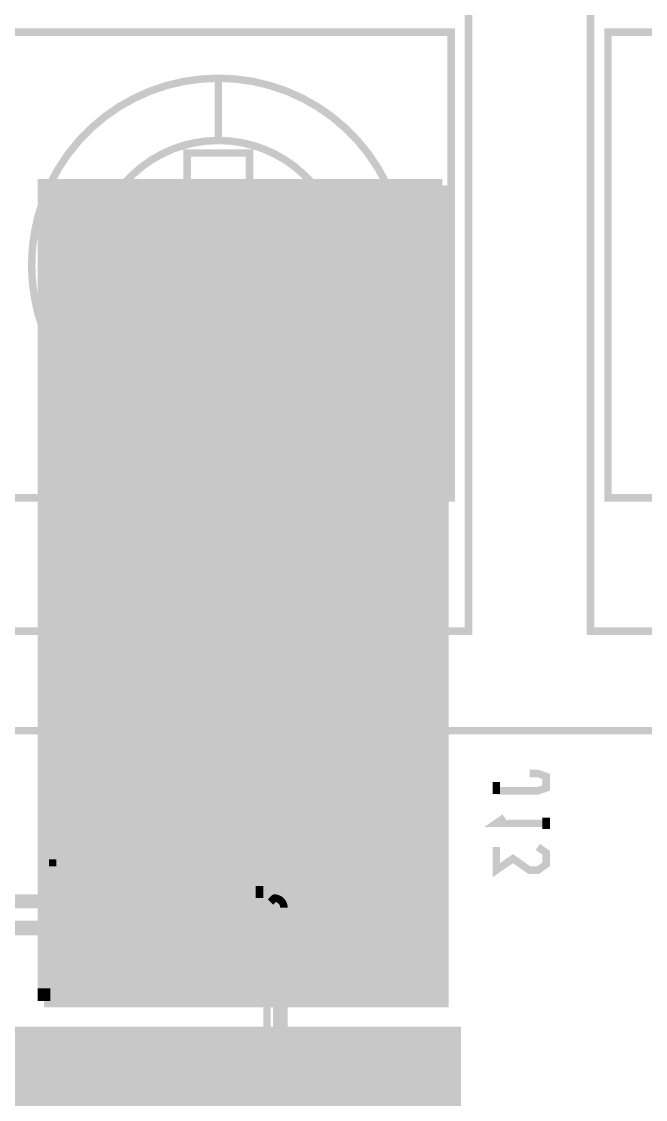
# Model space of a CAD drawing. Extents: x -20 to 155, y -92 to 168.
# Drawn here: x 65.2 to 77.93, y 127.91 to 149.9 of the extents above; entities that cross this region are included whole.
import ezdxf

# ---------------------------------------------------------------- set-up
doc = ezdxf.new("R2010")
doc.units = 0
doc.header["$MEASUREMENT"] = 0
doc.layers.get('0').update_dxf_attribs({"linetype": 'CONTINUOUS'})
for name, color, linetype in [('25-334-1_BOT', 7, 'CONTINUOUS'), ('25-334-1_DRD', 7, 'CONTINUOUS'), ('25-334-1_DRL', 2, 'CONTINUOUS'), ('25-334-1_IN1', 4, 'CONTINUOUS'), ('25-334-1_IN2', 3, 'CONTINUOUS'), ('25-334-1_SMB', 5, 'CONTINUOUS'), ('25-334-1_SMT', 10, 'CONTINUOUS'), ('25-334-1_SPT', 9, 'CONTINUOUS'), ('25-334-1_SSB', 12, 'CONTINUOUS'), ('25-334-1_SST', 11, 'CONTINUOUS'), ('25-334-1_TOP', 13, 'CONTINUOUS'), ('THRUHOLE_TAP', 7, 'CONTINUOUS')]:
    doc.layers.add(name, color=color, linetype=linetype)

# ---------------------------------------------------------------- blocks, each defined once
blk = doc.blocks.new('SQUARE_14')
blk.add_solid([(3.50012, 3.50012), (3.50012, -3.50012), (-3.50012, 3.50012), (-3.50012, -3.50012)])
blk = doc.blocks.new('ROUND_33')
at = {"const_width": 0.7493}
blk.add_lwpolyline([(-0.37465, 0, 1), (0.37465, 0, 1)], format="xyb", close=True, dxfattribs=at)
blk = doc.blocks.new('ROUND_32')
at = {"const_width": 0.35052}
blk.add_lwpolyline([(-0.17526, 0, 1), (0.17526, 0, 1)], format="xyb", close=True, dxfattribs=at)
blk = doc.blocks.new('ROUND_77')
at = {"const_width": 2.00025}
blk.add_lwpolyline([(-1.000124, 0, 1), (1.000124, 0, 1)], format="xyb", close=True, dxfattribs=at)
blk = doc.blocks.new('RECTANGLE_30')
blk.add_solid([(2.20472, 0.99949), (2.20472, -0.99949), (-2.20472, 0.99949), (-2.20472, -0.99949)])
blk = doc.blocks.new('ROUND_45')
at = {"const_width": 0.0762}
blk.add_lwpolyline([(-0.0381, 0, 1), (0.0381, 0, 1)], format="xyb", close=True, dxfattribs=at)

msp = doc.modelspace()

# ---------------------------------------------------------------- linework, layer by layer
at = {"layer": '25-334-1_BOT', "const_width": 0.254}
for points in [[(73.787, 146.558), (65.659, 146.558), (65.659, 130.302)], [(65.8876, 146.558), (65.8876, 129.921)], [(66.1162, 146.558), (66.1162, 129.921)], [(66.3448, 146.558), (66.3448, 129.921)], [(66.5734, 146.558), (66.5734, 129.921)], [(66.802, 146.558), (66.802, 129.921)], [(67.0306, 146.558), (67.0306, 129.921)], [(67.2592, 146.558), (67.2592, 129.921)], [(67.4878, 146.558), (67.4878, 129.921)], [(67.7164, 146.558), (67.7164, 129.921)], [(67.945, 146.558), (67.945, 129.921)], [(68.1736, 146.558), (68.1736, 129.921)], [(68.4022, 146.558), (68.4022, 129.921)], [(68.6308, 146.558), (68.6308, 129.921)], [(68.8594, 146.558), (68.8594, 129.921)], [(69.088, 146.558), (69.088, 129.921)], [(69.3166, 146.558), (69.3166, 129.921)], [(69.5452, 146.558), (69.5452, 129.921)], [(69.7738, 146.558), (69.7738, 129.921)], [(70.0024, 146.558), (70.0024, 129.921)], [(70.231, 146.558), (70.231, 129.921)], [(70.4596, 146.558), (70.4596, 129.921)], [(70.6882, 146.558), (70.6882, 129.921)], [(70.9168, 146.558), (70.9168, 129.921)], [(71.1454, 146.558), (71.1454, 129.921)], [(71.374, 146.558), (71.374, 129.921)], [(71.6026, 146.558), (71.6026, 129.921)], [(71.8312, 146.558), (71.8312, 129.921)], [(72.0598, 146.558), (72.0598, 129.921)], [(72.2884, 146.558), (72.2884, 129.921)], [(72.517, 146.558), (72.517, 129.921)], [(72.7456, 146.558), (72.7456, 129.921)], [(72.9742, 146.558), (72.9742, 129.921)], [(73.2028, 146.558), (73.2028, 129.921)], [(73.4314, 146.558), (73.4314, 129.921)], [(73.66, 146.558), (73.66, 129.921)], [(73.787, 146.558), (73.787, 129.921)], [(73.787, 146.3802), (65.659, 146.3802)], [(73.787, 146.1516), (65.659, 146.1516)], [(73.787, 145.923), (65.659, 145.923)], [(73.787, 145.6944), (65.659, 145.6944)], [(73.787, 145.4658), (65.659, 145.4658)], [(73.787, 145.2372), (65.659, 145.2372)], [(73.787, 145.0086), (65.659, 145.0086)], [(73.787, 144.78), (65.659, 144.78)], [(73.787, 144.5514), (65.659, 144.5514)], [(73.787, 144.3228), (65.659, 144.3228)], [(73.787, 144.0942), (65.659, 144.0942)], [(73.787, 143.8656), (65.659, 143.8656)], [(73.787, 143.637), (65.659, 143.637)], [(73.787, 143.4084), (65.659, 143.4084)], [(73.787, 143.1798), (65.659, 143.1798)], [(73.787, 142.9512), (65.659, 142.9512)], [(73.787, 142.7226), (65.659, 142.7226)], [(73.787, 142.494), (65.659, 142.494)], [(73.787, 142.2654), (65.659, 142.2654)], [(73.787, 142.0368), (65.659, 142.0368)], [(73.787, 141.8082), (65.659, 141.8082)], [(73.787, 141.5796), (65.659, 141.5796)], [(73.787, 141.351), (65.659, 141.351)], [(73.787, 141.1224), (65.659, 141.1224)], [(73.787, 140.8938), (65.659, 140.8938)], [(73.787, 140.6652), (65.659, 140.6652)], [(73.787, 140.4366), (65.659, 140.4366)], [(73.787, 140.208), (65.659, 140.208)], [(73.787, 139.9794), (65.659, 139.9794)], [(73.787, 139.7508), (65.659, 139.7508)], [(73.787, 139.5222), (65.659, 139.5222)], [(73.787, 139.2936), (65.659, 139.2936)], [(73.787, 139.065), (65.659, 139.065)], [(73.787, 138.8364), (65.659, 138.8364)], [(73.787, 138.6078), (65.659, 138.6078)], [(73.787, 138.3792), (65.659, 138.3792)], [(73.787, 138.1506), (65.659, 138.1506)], [(73.787, 137.922), (65.659, 137.922)], [(73.787, 137.6934), (65.659, 137.6934)], [(73.787, 137.4648), (65.659, 137.4648)], [(73.787, 137.2362), (65.659, 137.2362)], [(73.787, 137.0076), (65.659, 137.0076)], [(73.787, 136.779), (65.659, 136.779)], [(73.787, 136.5504), (65.659, 136.5504)], [(73.787, 136.3218), (65.659, 136.3218)], [(73.787, 136.0932), (65.659, 136.0932)], [(73.787, 135.8646), (65.659, 135.8646)], [(73.787, 135.636), (65.659, 135.636)], [(73.787, 135.4074), (65.659, 135.4074)], [(73.787, 135.1788), (65.659, 135.1788)], [(73.787, 134.9502), (65.659, 134.9502)], [(73.787, 134.7216), (65.659, 134.7216)], [(73.787, 134.493), (65.659, 134.493)], [(73.787, 134.2644), (65.659, 134.2644)], [(73.787, 134.0358), (65.659, 134.0358)], [(73.787, 133.8072), (65.659, 133.8072)], [(73.787, 133.5786), (65.659, 133.5786)], [(73.787, 133.35), (65.659, 133.35)], [(73.787, 133.1214), (65.659, 133.1214)], [(73.787, 132.8928), (65.659, 132.8928)], [(73.787, 132.6642), (65.659, 132.6642)], [(73.787, 132.4356), (65.659, 132.4356)], [(73.787, 132.207), (65.659, 132.207)], [(73.787, 131.9784), (65.659, 131.9784)], [(73.787, 131.7498), (65.659, 131.7498)], [(73.787, 131.5212), (65.659, 131.5212)], [(73.787, 131.2926), (65.659, 131.2926)], [(73.787, 131.064), (65.659, 131.064)], [(73.787, 130.8354), (65.659, 130.8354)], [(73.787, 130.6068), (65.659, 130.6068)], [(73.787, 130.3782), (65.659, 130.3782)], [(65.659, 130.302), (65.659, 129.921)], [(73.787, 130.1496), (65.659, 130.1496)], [(73.787, 129.921), (65.659, 129.921)]]:
    msp.add_lwpolyline(points, dxfattribs=at)
at = {"layer": '25-334-1_DRD', "const_width": 0.254}
for points in [[(67.056, 146.05), (66.675, 145.669)], [(67.564, 146.05), (67.056, 146.05)], [(67.945, 145.669), (67.564, 146.05)], [(69.596, 146.05), (69.215, 145.669)], [(70.104, 146.05), (69.596, 146.05)], [(70.485, 145.669), (70.104, 146.05)], [(72.136, 146.05), (71.755, 145.669)], [(72.644, 146.05), (72.136, 146.05)], [(73.025, 145.669), (72.644, 146.05)], [(66.675, 145.669), (66.675, 145.161)], [(67.945, 145.161), (67.945, 145.669)], [(69.215, 145.669), (69.215, 145.161)], [(70.485, 145.161), (70.485, 145.669)], [(71.755, 145.669), (71.755, 145.161)], [(73.025, 145.161), (73.025, 145.669)], [(66.675, 145.161), (67.056, 144.78)], [(67.564, 144.78), (67.945, 145.161)], [(69.215, 145.161), (69.596, 144.78)], [(70.104, 144.78), (70.485, 145.161)], [(71.755, 145.161), (72.136, 144.78)], [(72.644, 144.78), (73.025, 145.161)], [(67.056, 144.78), (67.564, 144.78)], [(69.596, 144.78), (70.104, 144.78)], [(72.136, 144.78), (72.644, 144.78)], [(67.056, 144.145), (66.675, 143.764)], [(67.564, 144.145), (67.056, 144.145)], [(67.945, 143.764), (67.564, 144.145)], [(69.596, 144.145), (69.215, 143.764)], [(70.104, 144.145), (69.596, 144.145)], [(70.485, 143.764), (70.104, 144.145)], [(72.136, 144.145), (71.755, 143.764)], [(72.644, 144.145), (72.136, 144.145)], [(73.025, 143.764), (72.644, 144.145)], [(66.675, 143.764), (66.675, 143.256)], [(67.945, 143.256), (67.945, 143.764)], [(69.215, 143.764), (69.215, 143.256)], [(70.485, 143.256), (70.485, 143.764)], [(71.755, 143.764), (71.755, 143.256)], [(73.025, 143.256), (73.025, 143.764)], [(66.675, 143.256), (67.056, 142.875)], [(67.564, 142.875), (67.945, 143.256)], [(69.215, 143.256), (69.596, 142.875)], [(70.104, 142.875), (70.485, 143.256)], [(71.755, 143.256), (72.136, 142.875)], [(72.644, 142.875), (73.025, 143.256)], [(67.056, 142.875), (67.564, 142.875)], [(69.596, 142.875), (70.104, 142.875)], [(72.136, 142.875), (72.644, 142.875)], [(69.215, 139.7), (69.215, 137.16)], [(70.485, 138.43), (67.945, 138.43)], [(72.136, 133.985), (71.755, 133.604)], [(72.644, 133.985), (72.136, 133.985)], [(73.025, 133.604), (72.644, 133.985)], [(71.755, 133.604), (71.755, 133.096)], [(73.025, 133.096), (73.025, 133.604)], [(71.755, 133.096), (72.136, 132.715)], [(72.644, 132.715), (73.025, 133.096)], [(72.136, 132.715), (72.644, 132.715)], [(67.056, 131.445), (66.675, 131.064)], [(67.564, 131.445), (67.056, 131.445)], [(67.945, 131.064), (67.564, 131.445)], [(69.596, 131.445), (69.215, 131.064)], [(70.104, 131.445), (69.596, 131.445)], [(70.485, 131.064), (70.104, 131.445)], [(72.136, 131.445), (71.755, 131.064)], [(72.644, 131.445), (72.136, 131.445)], [(73.025, 131.064), (72.644, 131.445)], [(66.675, 131.064), (66.675, 130.556)], [(67.945, 130.556), (67.945, 131.064)], [(69.215, 131.064), (69.215, 130.556)], [(70.485, 130.556), (70.485, 131.064)], [(71.755, 131.064), (71.755, 130.556)], [(73.025, 130.556), (73.025, 131.064)], [(66.675, 130.556), (67.056, 130.175)], [(67.564, 130.175), (67.945, 130.556)], [(69.215, 130.556), (69.596, 130.175)], [(70.104, 130.175), (70.485, 130.556)], [(71.755, 130.556), (72.136, 130.175)], [(72.644, 130.175), (73.025, 130.556)], [(67.056, 130.175), (67.564, 130.175)], [(69.596, 130.175), (70.104, 130.175)], [(72.136, 130.175), (72.644, 130.175)]]:
    msp.add_lwpolyline(points, dxfattribs=at)
at = {"layer": '25-334-1_DRL', "const_width": 1.99898}
msp.add_lwpolyline([(51.562, 132.969), (56.134, 128.397), (74.168, 128.397)], dxfattribs=at)
at = {"layer": '25-334-1_IN1', "const_width": 0.254}
for points in [[(65.659, 146.558), (65.659, 130.302)], [(73.787, 146.558), (65.659, 146.558)], [(73.787, 146.558), (73.787, 129.921), (65.659, 129.921)], [(65.8876, 146.558), (65.8876, 129.921)], [(66.1162, 146.558), (66.1162, 129.921)], [(66.3448, 146.558), (66.3448, 129.921)], [(66.5734, 146.558), (66.5734, 129.921)], [(66.802, 146.558), (66.802, 129.921)], [(67.0306, 146.558), (67.0306, 129.921)], [(67.2592, 146.558), (67.2592, 129.921)], [(67.4878, 146.558), (67.4878, 129.921)], [(67.7164, 146.558), (67.7164, 129.921)], [(67.945, 146.558), (67.945, 129.921)], [(68.1736, 146.558), (68.1736, 129.921)], [(68.4022, 146.558), (68.4022, 129.921)], [(68.6308, 146.558), (68.6308, 129.921)], [(68.8594, 146.558), (68.8594, 129.921)], [(69.088, 146.558), (69.088, 129.921)], [(69.3166, 146.558), (69.3166, 129.921)], [(69.5452, 146.558), (69.5452, 129.921)], [(69.7738, 146.558), (69.7738, 129.921)], [(70.0024, 146.558), (70.0024, 129.921)], [(70.231, 146.558), (70.231, 129.921)], [(70.4596, 146.558), (70.4596, 129.921)], [(70.6882, 146.558), (70.6882, 129.921)], [(70.9168, 146.558), (70.9168, 129.921)], [(71.1454, 146.558), (71.1454, 129.921)], [(71.374, 146.558), (71.374, 129.921)], [(71.6026, 146.558), (71.6026, 129.921)], [(71.8312, 146.558), (71.8312, 129.921)], [(72.0598, 146.558), (72.0598, 129.921)], [(72.2884, 146.558), (72.2884, 129.921)], [(72.517, 146.558), (72.517, 129.921)], [(72.7456, 146.558), (72.7456, 129.921)], [(72.9742, 146.558), (72.9742, 129.921)], [(73.2028, 146.558), (73.2028, 129.921)], [(73.4314, 146.558), (73.4314, 129.921)], [(73.66, 146.558), (73.66, 129.921)], [(73.787, 146.3802), (65.659, 146.3802)], [(73.787, 146.1516), (65.659, 146.1516)], [(73.787, 145.923), (65.659, 145.923)], [(73.787, 145.6944), (65.659, 145.6944)], [(73.787, 145.4658), (65.659, 145.4658)], [(73.787, 145.2372), (65.659, 145.2372)], [(73.787, 145.0086), (65.659, 145.0086)], [(73.787, 144.78), (65.659, 144.78)], [(73.787, 144.5514), (65.659, 144.5514)], [(73.787, 144.3228), (65.659, 144.3228)], [(73.787, 144.0942), (65.659, 144.0942)], [(73.787, 143.8656), (65.659, 143.8656)], [(73.787, 143.637), (65.659, 143.637)], [(73.787, 143.4084), (65.659, 143.4084)], [(73.787, 143.1798), (65.659, 143.1798)], [(73.787, 142.9512), (65.659, 142.9512)], [(73.787, 142.7226), (65.659, 142.7226)], [(73.787, 142.494), (65.659, 142.494)], [(73.787, 142.2654), (65.659, 142.2654)], [(73.787, 142.0368), (65.659, 142.0368)], [(73.787, 141.8082), (65.659, 141.8082)], [(73.787, 141.5796), (65.659, 141.5796)], [(73.787, 141.351), (65.659, 141.351)], [(73.787, 141.1224), (65.659, 141.1224)], [(73.787, 140.8938), (65.659, 140.8938)], [(73.787, 140.6652), (65.659, 140.6652)], [(73.787, 140.4366), (65.659, 140.4366)], [(73.787, 140.208), (65.659, 140.208)], [(73.787, 139.9794), (65.659, 139.9794)], [(73.787, 139.7508), (65.659, 139.7508)], [(73.787, 139.5222), (65.659, 139.5222)], [(73.787, 139.2936), (65.659, 139.2936)], [(73.787, 139.065), (65.659, 139.065)], [(73.787, 138.8364), (65.659, 138.8364)], [(73.787, 138.6078), (65.659, 138.6078)], [(73.787, 138.3792), (65.659, 138.3792)], [(73.787, 138.1506), (65.659, 138.1506)], [(73.787, 137.922), (65.659, 137.922)], [(73.787, 137.6934), (65.659, 137.6934)], [(73.787, 137.4648), (65.659, 137.4648)], [(73.787, 137.2362), (65.659, 137.2362)], [(73.787, 137.0076), (65.659, 137.0076)], [(73.787, 136.779), (65.659, 136.779)], [(73.787, 136.5504), (65.659, 136.5504)], [(73.787, 136.3218), (65.659, 136.3218)], [(73.787, 136.0932), (65.659, 136.0932)], [(73.787, 135.8646), (65.659, 135.8646)], [(73.787, 135.636), (65.659, 135.636)], [(73.787, 135.4074), (65.659, 135.4074)], [(73.787, 135.1788), (65.659, 135.1788)], [(73.787, 134.9502), (65.659, 134.9502)], [(73.787, 134.7216), (65.659, 134.7216)], [(73.787, 134.493), (65.659, 134.493)], [(73.787, 134.2644), (65.659, 134.2644)], [(73.787, 134.0358), (65.659, 134.0358)], [(73.787, 133.8072), (65.659, 133.8072)], [(73.787, 133.5786), (65.659, 133.5786)], [(73.787, 133.35), (65.659, 133.35)], [(73.787, 133.1214), (65.659, 133.1214)], [(73.787, 132.8928), (65.659, 132.8928)], [(73.787, 132.6642), (65.659, 132.6642)], [(73.787, 132.4356), (65.659, 132.4356)], [(73.787, 132.207), (65.659, 132.207)], [(73.787, 131.9784), (65.659, 131.9784)], [(73.787, 131.7498), (65.659, 131.7498)], [(73.787, 131.5212), (65.659, 131.5212)], [(73.787, 131.2926), (65.659, 131.2926)], [(73.787, 131.064), (65.659, 131.064)], [(73.787, 130.8354), (65.659, 130.8354)], [(73.787, 130.6068), (65.659, 130.6068)], [(73.787, 130.3782), (65.659, 130.3782)], [(65.659, 130.302), (65.659, 129.921)], [(73.787, 130.1496), (65.659, 130.1496)]]:
    msp.add_lwpolyline(points, dxfattribs=at)
at = {"layer": '25-334-1_IN2', "const_width": 0.254}
for points in [[(65.659, 146.558), (65.659, 129.921)], [(73.787, 146.558), (65.659, 146.558)], [(65.8876, 146.558), (65.8876, 129.921)], [(66.1162, 146.558), (66.1162, 129.921)], [(66.3448, 146.558), (66.3448, 129.921)], [(66.5734, 146.558), (66.5734, 129.921)], [(66.802, 146.558), (66.802, 129.921)], [(67.0306, 146.558), (67.0306, 129.921)], [(67.2592, 146.558), (67.2592, 129.921)], [(67.4878, 146.558), (67.4878, 129.921)], [(67.7164, 146.558), (67.7164, 129.921)], [(67.945, 146.558), (67.945, 129.921)], [(68.1736, 146.558), (68.1736, 129.921)], [(68.4022, 146.558), (68.4022, 129.921)], [(68.6308, 146.558), (68.6308, 129.921)], [(68.8594, 146.558), (68.8594, 129.921)], [(69.088, 146.558), (69.088, 129.921)], [(69.3166, 146.558), (69.3166, 129.921)], [(69.5452, 146.558), (69.5452, 129.921)], [(69.7738, 146.558), (69.7738, 129.921)], [(70.0024, 146.558), (70.0024, 129.921)], [(70.231, 146.558), (70.231, 129.921)], [(70.4596, 146.558), (70.4596, 129.921)], [(70.6882, 146.558), (70.6882, 129.921)], [(70.9168, 146.558), (70.9168, 129.921)], [(71.1454, 146.558), (71.1454, 129.921)], [(71.374, 146.558), (71.374, 129.921)], [(71.6026, 146.558), (71.6026, 129.921)], [(71.8312, 146.558), (71.8312, 129.921)], [(72.0598, 146.558), (72.0598, 129.921)], [(72.2884, 146.558), (72.2884, 129.921)], [(72.517, 146.558), (72.517, 129.921)], [(72.7456, 146.558), (72.7456, 129.921)], [(72.9742, 146.558), (72.9742, 129.921)], [(73.2028, 146.558), (73.2028, 129.921)], [(73.4314, 146.558), (73.4314, 129.921)], [(73.66, 146.558), (73.66, 129.921)], [(73.787, 146.558), (73.787, 129.921)], [(73.787, 146.3802), (65.659, 146.3802)], [(73.787, 146.1516), (65.659, 146.1516)], [(73.787, 145.923), (65.659, 145.923)], [(73.787, 145.6944), (65.659, 145.6944)], [(73.787, 145.4658), (65.659, 145.4658)], [(73.787, 145.2372), (65.659, 145.2372)], [(73.787, 145.0086), (65.659, 145.0086)], [(73.787, 144.78), (65.659, 144.78)], [(73.787, 144.5514), (65.659, 144.5514)], [(73.787, 144.3228), (65.659, 144.3228)], [(73.787, 144.0942), (65.659, 144.0942)], [(73.787, 143.8656), (65.659, 143.8656)], [(73.787, 143.637), (65.659, 143.637)], [(73.787, 143.4084), (65.659, 143.4084)], [(73.787, 143.1798), (65.659, 143.1798)], [(73.787, 142.9512), (65.659, 142.9512)], [(73.787, 142.7226), (65.659, 142.7226)], [(73.787, 142.494), (65.659, 142.494)], [(73.787, 142.2654), (65.659, 142.2654)], [(73.787, 142.0368), (65.659, 142.0368)], [(73.787, 141.8082), (65.659, 141.8082)], [(73.787, 141.5796), (65.659, 141.5796)], [(73.787, 141.351), (65.659, 141.351)], [(73.787, 141.1224), (65.659, 141.1224)], [(73.787, 140.8938), (65.659, 140.8938)], [(73.787, 140.6652), (65.659, 140.6652)], [(73.787, 140.4366), (65.659, 140.4366)], [(73.787, 140.208), (65.659, 140.208)], [(73.787, 139.9794), (65.659, 139.9794)], [(73.787, 139.7508), (65.659, 139.7508)], [(73.787, 139.5222), (65.659, 139.5222)], [(73.787, 139.2936), (65.659, 139.2936)], [(73.787, 139.065), (65.659, 139.065)], [(73.787, 138.8364), (65.659, 138.8364)], [(73.787, 138.6078), (65.659, 138.6078)], [(73.787, 138.3792), (65.659, 138.3792)], [(73.787, 138.1506), (65.659, 138.1506)], [(73.787, 137.922), (65.659, 137.922)], [(73.787, 137.6934), (65.659, 137.6934)], [(73.787, 137.4648), (65.659, 137.4648)], [(73.787, 137.2362), (65.659, 137.2362)], [(73.787, 137.0076), (65.659, 137.0076)], [(73.787, 136.779), (65.659, 136.779)], [(73.787, 136.5504), (65.659, 136.5504)], [(73.787, 136.3218), (65.659, 136.3218)], [(73.787, 136.0932), (65.659, 136.0932)], [(73.787, 135.8646), (65.659, 135.8646)], [(73.787, 135.636), (65.659, 135.636)], [(73.787, 135.4074), (65.659, 135.4074)], [(73.787, 135.1788), (65.659, 135.1788)], [(73.787, 134.9502), (65.659, 134.9502)], [(73.787, 134.7216), (65.659, 134.7216)], [(73.787, 134.493), (65.659, 134.493)], [(73.787, 134.2644), (65.659, 134.2644)], [(73.787, 134.0358), (65.659, 134.0358)], [(73.787, 133.8072), (65.659, 133.8072)], [(73.787, 133.5786), (65.659, 133.5786)], [(73.787, 133.35), (65.659, 133.35)], [(73.787, 133.1214), (65.659, 133.1214)], [(73.787, 132.8928), (65.659, 132.8928)], [(73.787, 132.6642), (65.659, 132.6642)], [(73.787, 132.4356), (65.659, 132.4356)], [(73.787, 132.207), (65.659, 132.207)], [(73.787, 131.9784), (65.659, 131.9784)], [(73.787, 131.7498), (65.659, 131.7498)], [(73.787, 131.5212), (65.659, 131.5212)], [(73.787, 131.2926), (65.659, 131.2926)], [(73.787, 131.064), (65.659, 131.064)], [(73.787, 130.8354), (65.659, 130.8354)], [(73.787, 130.6068), (65.659, 130.6068)], [(73.787, 130.3782), (65.659, 130.3782)], [(73.787, 130.1496), (65.659, 130.1496)], [(73.787, 129.921), (65.659, 129.921)]]:
    msp.add_lwpolyline(points, dxfattribs=at)
at = {"layer": '25-334-1_SSB', "const_width": 0.1524}
for points in [[(89.535, 153.9748), (87.0204, 153.9748), (87.0204, 157.0228), (89.535, 157.0228), (89.535, 153.9748), (89.535, 135.4328), (61.595, 135.4328), (61.595, 153.9748), (64.1096, 153.9748), (64.1096, 157.0228), (61.595, 157.0228), (61.595, 153.9748)], [(64.1096, 153.9748), (64.1096, 137.4648), (74.3204, 137.4648), (74.3204, 153.9748), (76.8096, 153.9748), (76.8096, 157.0228), (74.3204, 157.0228), (74.3204, 153.9748)], [(87.0204, 153.9748), (87.0204, 137.4648), (76.8096, 137.4648), (76.8096, 153.9748)], [(64.4652, 149.6822), (73.9648, 149.6822), (73.9648, 140.1826), (64.4652, 140.1826), (64.4652, 149.6822)], [(77.1652, 149.6822), (77.1652, 140.1826), (86.6648, 140.1826), (86.6648, 149.6822), (77.1652, 149.6822)], [(69.215, 147.4724), (69.215, 148.7424)], [(69.85, 145.9484), (69.85, 147.2184), (68.58, 147.2184), (68.58, 145.9484)], [(65.46088, 145.5674), (66.75628, 145.5674)], [(68.199, 145.5674), (66.75628, 145.5674), (68.199, 145.5674)], [(66.929, 145.5674), (66.929, 144.2974)], [(71.67372, 145.5674), (70.231, 145.5674), (71.67372, 145.5674)], [(71.501, 144.2974), (71.501, 145.5674)], [(71.67372, 145.5674), (72.96912, 145.5674)], [(66.75628, 144.2974), (65.46088, 144.2974)], [(66.75628, 144.2974), (68.199, 144.2974)], [(70.231, 144.2974), (71.67372, 144.2974)], [(72.96912, 144.2974), (71.67372, 144.2974)], [(68.58, 143.9164), (68.58, 142.6464), (69.85, 142.6464), (69.85, 143.9164)], [(69.215, 142.3924), (69.215, 141.1224)], [(75.565, 134.56158), (75.73518, 134.56158), (75.90282, 134.50062), (75.90282, 134.2644), (75.73518, 134.20598), (74.88682, 134.20598)], [(74.88682, 134.14502), (74.88682, 134.38378)], [(75.90282, 133.54558), (74.88682, 133.54558), (75.057, 133.66242)], [(75.90282, 133.4262), (75.90282, 133.66242)], [(75.73518, 133.06298), (75.90282, 132.9436), (75.90282, 132.70738), (75.73518, 132.588), (75.565, 132.588), (75.22718, 132.82422), (74.88682, 132.588), (74.88682, 133.06298)]]:
    msp.add_lwpolyline(points, dxfattribs=at)
for points in [[(69.215, 148.7424, 0.3659768), (65.45834, 145.5674)], [(72.97166, 145.5674, 0.3659767), (69.215, 148.7424)], [(69.215, 147.4724, 0.3419817), (66.75628, 145.5674)], [(71.67372, 145.5674, 0.3419815), (69.215, 147.4724)], [(68.199, 145.5674, 0.4142136), (68.58, 145.9484)], [(69.85, 145.9484, 0.4142136), (70.231, 145.5674)], [(65.46088, 145.5674, 0.0419149), (65.40756, 144.9324)], [(73.02246, 144.9324, 0.0419149), (72.96913, 145.5674)], [(65.40754, 144.9324, 0.041915), (65.46086, 144.2974)], [(72.96912, 144.2974, 0.0419149), (73.02244, 144.9324)], [(65.45834, 144.2974, 0.3659767), (69.215, 141.1224)], [(66.75628, 144.2974, 0.3419815), (69.215, 142.3924)], [(68.58, 143.9164, 0.4142136), (68.199, 144.2974)], [(69.215, 142.3924, 0.3419817), (71.67372, 144.2974)], [(69.215, 141.1224, 0.3659768), (72.97166, 144.2974)], [(70.231, 144.2974, 0.4142136), (69.85, 143.9164)]]:
    msp.add_lwpolyline(points, format="xyb", dxfattribs=at)
at = {"layer": '25-334-1_SST', "const_width": 0.1524}
for points in [[(65.83426, 132.01904), (65.83426, 132.26288), (70.05574, 132.26288), (70.05574, 132.66674), (70.05574, 132.80898), (65.83426, 132.80898), (65.83426, 132.9563), (65.83426, 133.43636), (70.05574, 133.43636), (70.05574, 132.9563), (70.05574, 132.80898)], [(70.05574, 132.9563), (65.83426, 132.9563)], [(65.83426, 132.80898), (65.83426, 132.66674)], [(70.05574, 132.66674), (65.83426, 132.66674), (65.83426, 132.26288)], [(70.05574, 132.26288), (70.05574, 132.01904)], [(60.36056, 131.99872), (60.25388, 131.82346), (60.36056, 131.99618), (60.3631, 131.99872), (60.452, 132.01904), (60.45454, 132.01904), (70.35546, 132.01904), (70.358, 132.01904), (70.53072, 131.91236)], [(70.27926, 131.88442), (70.20814, 131.48056), (60.60186, 131.48056), (60.60186, 131.33832), (60.40374, 131.33832), (60.33262, 131.74472)], [(60.53074, 131.88442), (60.53074, 131.9403), (70.27926, 131.9403), (70.27926, 131.88442), (60.53074, 131.88442), (60.60186, 131.48056)], [(66.24574, 123.5837), (66.24574, 123.1011), (65.83426, 123.1011), (65.83426, 123.5837), (66.24574, 123.5837), (66.24574, 123.73102), (66.24574, 123.87326), (65.83426, 123.87326), (65.83426, 124.27712), (65.83426, 124.52096), (66.24574, 124.52096), (70.35546, 124.52096), (70.358, 124.52096), (70.20814, 124.67082), (70.20814, 124.8664), (70.20814, 131.33832), (70.40372, 131.33832), (70.47484, 131.74472), (70.55358, 131.82346), (70.55358, 131.82092)], [(70.358, 132.01904), (70.27926, 131.9403)], [(70.55358, 131.82346), (70.55358, 131.82092), (70.55358, 124.71908), (70.55358, 124.71654), (70.4469, 124.54128)], [(70.40372, 131.33832), (70.40372, 124.8664), (70.20814, 124.8664), (60.60186, 124.8664), (60.60186, 131.33832), (70.20814, 131.33832), (70.20814, 131.48056)]]:
    msp.add_lwpolyline(points, dxfattribs=at)
for points in [[(70.40372, 131.6736, 0.3924235), (70.20814, 131.86918)], [(70.55358, 131.82092, 0.4104636), (70.358, 132.01904)], [(70.55358, 131.82346, 0.4142136), (70.358, 132.01904)]]:
    msp.add_lwpolyline(points, format="xyb", dxfattribs=at)
at = {"layer": '25-334-1_TOP', "const_width": 0.254}
for points in [[(65.659, 146.558), (65.659, 130.175)], [(73.787, 146.558), (65.659, 146.558)], [(73.787, 146.558), (73.787, 129.921), (65.659, 129.921)], [(65.8876, 146.558), (65.8876, 129.921)], [(66.1162, 146.558), (66.1162, 129.921)], [(66.3448, 146.558), (66.3448, 129.921)], [(66.5734, 146.558), (66.5734, 129.921)], [(66.802, 146.558), (66.802, 129.921)], [(67.0306, 146.558), (67.0306, 129.921)], [(67.2592, 146.558), (67.2592, 129.921)], [(67.4878, 146.558), (67.4878, 129.921)], [(67.7164, 146.558), (67.7164, 129.921)], [(67.945, 146.558), (67.945, 129.921)], [(68.1736, 146.558), (68.1736, 129.921)], [(68.4022, 146.558), (68.4022, 129.921)], [(68.6308, 146.558), (68.6308, 129.921)], [(68.8594, 146.558), (68.8594, 129.921)], [(69.088, 146.558), (69.088, 129.921)], [(69.3166, 146.558), (69.3166, 129.921)], [(69.5452, 146.558), (69.5452, 129.921)], [(69.7738, 146.558), (69.7738, 129.921)], [(70.0024, 146.558), (70.0024, 129.921)], [(70.231, 146.558), (70.231, 129.921)], [(70.4596, 146.558), (70.4596, 129.921)], [(70.6882, 146.558), (70.6882, 129.921)], [(70.9168, 146.558), (70.9168, 129.921)], [(71.1454, 146.558), (71.1454, 129.921)], [(71.374, 146.558), (71.374, 129.921)], [(71.6026, 146.558), (71.6026, 129.921)], [(71.8312, 146.558), (71.8312, 129.921)], [(72.0598, 146.558), (72.0598, 129.921)], [(72.2884, 146.558), (72.2884, 129.921)], [(72.517, 146.558), (72.517, 129.921)], [(72.7456, 146.558), (72.7456, 129.921)], [(72.9742, 146.558), (72.9742, 129.921)], [(73.2028, 146.558), (73.2028, 129.921)], [(73.4314, 146.558), (73.4314, 129.921)], [(73.66, 146.558), (73.66, 129.921)], [(73.787, 146.3802), (65.659, 146.3802)], [(73.787, 146.1516), (65.659, 146.1516)], [(73.787, 145.923), (65.659, 145.923)], [(73.787, 145.6944), (65.659, 145.6944)], [(73.787, 145.4658), (65.659, 145.4658)], [(73.787, 145.2372), (65.659, 145.2372)], [(73.787, 145.0086), (65.659, 145.0086)], [(73.787, 144.78), (65.659, 144.78)], [(73.787, 144.5514), (65.659, 144.5514)], [(73.787, 144.3228), (65.659, 144.3228)], [(73.787, 144.0942), (65.659, 144.0942)], [(73.787, 143.8656), (65.659, 143.8656)], [(73.787, 143.637), (65.659, 143.637)], [(73.787, 143.4084), (65.659, 143.4084)], [(73.787, 143.1798), (65.659, 143.1798)], [(73.787, 142.9512), (65.659, 142.9512)], [(73.787, 142.7226), (65.659, 142.7226)], [(73.787, 142.494), (65.659, 142.494)], [(73.787, 142.2654), (65.659, 142.2654)], [(73.787, 142.0368), (65.659, 142.0368)], [(73.787, 141.8082), (65.659, 141.8082)], [(73.787, 141.5796), (65.659, 141.5796)], [(73.787, 141.351), (65.659, 141.351)], [(73.787, 141.1224), (65.659, 141.1224)], [(73.787, 140.8938), (65.659, 140.8938)], [(73.787, 140.6652), (65.659, 140.6652)], [(73.787, 140.4366), (65.659, 140.4366)], [(73.787, 140.208), (65.659, 140.208)], [(73.787, 139.9794), (65.659, 139.9794)], [(73.787, 139.7508), (65.659, 139.7508)], [(73.787, 139.5222), (65.659, 139.5222)], [(73.787, 139.2936), (65.659, 139.2936)], [(73.787, 139.065), (65.659, 139.065)], [(73.787, 138.8364), (65.659, 138.8364)], [(73.787, 138.6078), (65.659, 138.6078)], [(73.787, 138.3792), (65.659, 138.3792)], [(73.787, 138.1506), (65.659, 138.1506)], [(73.787, 137.922), (65.659, 137.922)], [(73.787, 137.6934), (65.659, 137.6934)], [(73.787, 137.4648), (65.659, 137.4648)], [(73.787, 137.2362), (65.659, 137.2362)], [(73.787, 137.0076), (65.659, 137.0076)], [(73.787, 136.779), (65.659, 136.779)], [(73.787, 136.5504), (65.659, 136.5504)], [(73.787, 136.3218), (65.659, 136.3218)], [(73.787, 136.0932), (65.659, 136.0932)], [(73.787, 135.8646), (65.659, 135.8646)], [(73.787, 135.636), (65.659, 135.636)], [(73.787, 135.4074), (65.659, 135.4074)], [(73.787, 135.1788), (65.659, 135.1788)], [(73.787, 134.9502), (65.659, 134.9502)], [(73.787, 134.7216), (65.659, 134.7216)], [(73.787, 134.493), (65.659, 134.493)], [(73.787, 134.2644), (65.659, 134.2644)], [(73.787, 134.0358), (65.659, 134.0358)], [(73.787, 133.8072), (65.659, 133.8072)], [(73.787, 133.5786), (65.659, 133.5786)], [(73.787, 133.35), (65.659, 133.35)], [(73.787, 133.1214), (65.659, 133.1214)], [(73.787, 132.8928), (65.659, 132.8928)], [(73.787, 132.6642), (65.659, 132.6642)], [(73.787, 132.4356), (65.659, 132.4356)], [(73.787, 132.207), (65.659, 132.207)], [(73.787, 131.9784), (65.659, 131.9784)], [(73.787, 131.7498), (65.659, 131.7498)], [(73.787, 131.5212), (65.659, 131.5212)], [(73.787, 131.2926), (65.659, 131.2926)], [(73.787, 131.064), (65.659, 131.064)], [(73.787, 130.8354), (65.659, 130.8354)], [(73.787, 130.6068), (65.659, 130.6068)], [(73.787, 130.3782), (65.659, 130.3782)], [(65.659, 130.175), (65.659, 129.921)], [(73.787, 130.1496), (65.659, 130.1496)]]:
    msp.add_lwpolyline(points, dxfattribs=at)

# ---------------------------------------------------------------- block references
at = {"layer": '25-334-1_BOT'}
for name, p in [('ROUND_33', (67.31, 145.415)), ('ROUND_33', (69.85, 145.415)), ('ROUND_33', (72.39, 145.415)), ('ROUND_33', (67.31, 143.51)), ('ROUND_33', (69.85, 143.51)), ('ROUND_33', (72.39, 143.51)), ('SQUARE_14', (69.215, 138.43)), ('ROUND_33', (72.39, 133.35)), ('ROUND_33', (67.31, 130.81)), ('ROUND_33', (69.85, 130.81)), ('ROUND_33', (72.39, 130.81))]:
    msp.add_blockref(name, p, dxfattribs=at)
at = {"layer": '25-334-1_DRL'}
for name, p in [('ROUND_32', (67.31, 145.415)), ('ROUND_32', (69.85, 145.415)), ('ROUND_32', (72.39, 145.415)), ('ROUND_32', (67.31, 143.51)), ('ROUND_32', (69.85, 143.51)), ('ROUND_32', (72.39, 143.51)), ('ROUND_77', (69.215, 138.43)), ('ROUND_32', (72.39, 133.35)), ('ROUND_32', (67.31, 130.81)), ('ROUND_32', (69.85, 130.81)), ('ROUND_32', (72.39, 130.81))]:
    msp.add_blockref(name, p, dxfattribs=at)
at = {"layer": '25-334-1_IN1'}
for name, p in [('ROUND_33', (67.31, 145.415)), ('ROUND_33', (69.85, 145.415)), ('ROUND_33', (72.39, 145.415)), ('ROUND_33', (67.31, 143.51)), ('ROUND_33', (69.85, 143.51)), ('ROUND_33', (72.39, 143.51)), ('SQUARE_14', (69.215, 138.43)), ('ROUND_33', (72.39, 133.35)), ('ROUND_33', (67.31, 130.81)), ('ROUND_33', (69.85, 130.81)), ('ROUND_33', (72.39, 130.81))]:
    msp.add_blockref(name, p, dxfattribs=at)
at = {"layer": '25-334-1_IN2'}
for name, p in [('ROUND_33', (67.31, 145.415)), ('ROUND_33', (69.85, 145.415)), ('ROUND_33', (72.39, 145.415)), ('ROUND_33', (67.31, 143.51)), ('ROUND_33', (69.85, 143.51)), ('ROUND_33', (72.39, 143.51)), ('SQUARE_14', (69.215, 138.43)), ('ROUND_33', (72.39, 133.35)), ('ROUND_33', (67.31, 130.81)), ('ROUND_33', (69.85, 130.81)), ('ROUND_33', (72.39, 130.81))]:
    msp.add_blockref(name, p, dxfattribs=at)
at = {"layer": '25-334-1_SMB'}
msp.add_blockref('SQUARE_14', (69.215, 138.43), dxfattribs=at)
at = {"layer": '25-334-1_SMT'}
for name, p in [('SQUARE_14', (69.215, 138.43)), ('RECTANGLE_30', (67.945, 132.92074))]:
    msp.add_blockref(name, p, dxfattribs=at)
at = {"layer": '25-334-1_SPT'}
msp.add_blockref('RECTANGLE_30', (67.945, 132.92074), dxfattribs=at)
at = {"layer": '25-334-1_SST'}
msp.add_blockref('ROUND_45', (70.358, 132.01904), dxfattribs=at)
at = {"layer": '25-334-1_TOP'}
for name, p in [('ROUND_33', (67.31, 145.415)), ('ROUND_33', (69.85, 145.415)), ('ROUND_33', (72.39, 145.415)), ('ROUND_33', (67.31, 143.51)), ('ROUND_33', (69.85, 143.51)), ('ROUND_33', (72.39, 143.51)), ('SQUARE_14', (69.215, 138.43)), ('RECTANGLE_30', (67.945, 132.92074)), ('ROUND_33', (72.39, 133.35)), ('ROUND_33', (67.31, 130.81)), ('ROUND_33', (69.85, 130.81)), ('ROUND_33', (72.39, 130.81))]:
    msp.add_blockref(name, p, dxfattribs=at)
at = {"layer": 'THRUHOLE_TAP'}
for name, p in [('ROUND_32', (67.31, 145.415)), ('ROUND_32', (69.85, 145.415)), ('ROUND_32', (72.39, 145.415)), ('ROUND_32', (67.31, 143.51)), ('ROUND_32', (69.85, 143.51)), ('ROUND_32', (72.39, 143.51)), ('ROUND_77', (69.215, 138.43)), ('ROUND_32', (72.39, 133.35)), ('ROUND_32', (67.31, 130.81)), ('ROUND_32', (69.85, 130.81)), ('ROUND_32', (72.39, 130.81))]:
    msp.add_blockref(name, p, dxfattribs=at)

doc.saveas('drawing.dxf')
